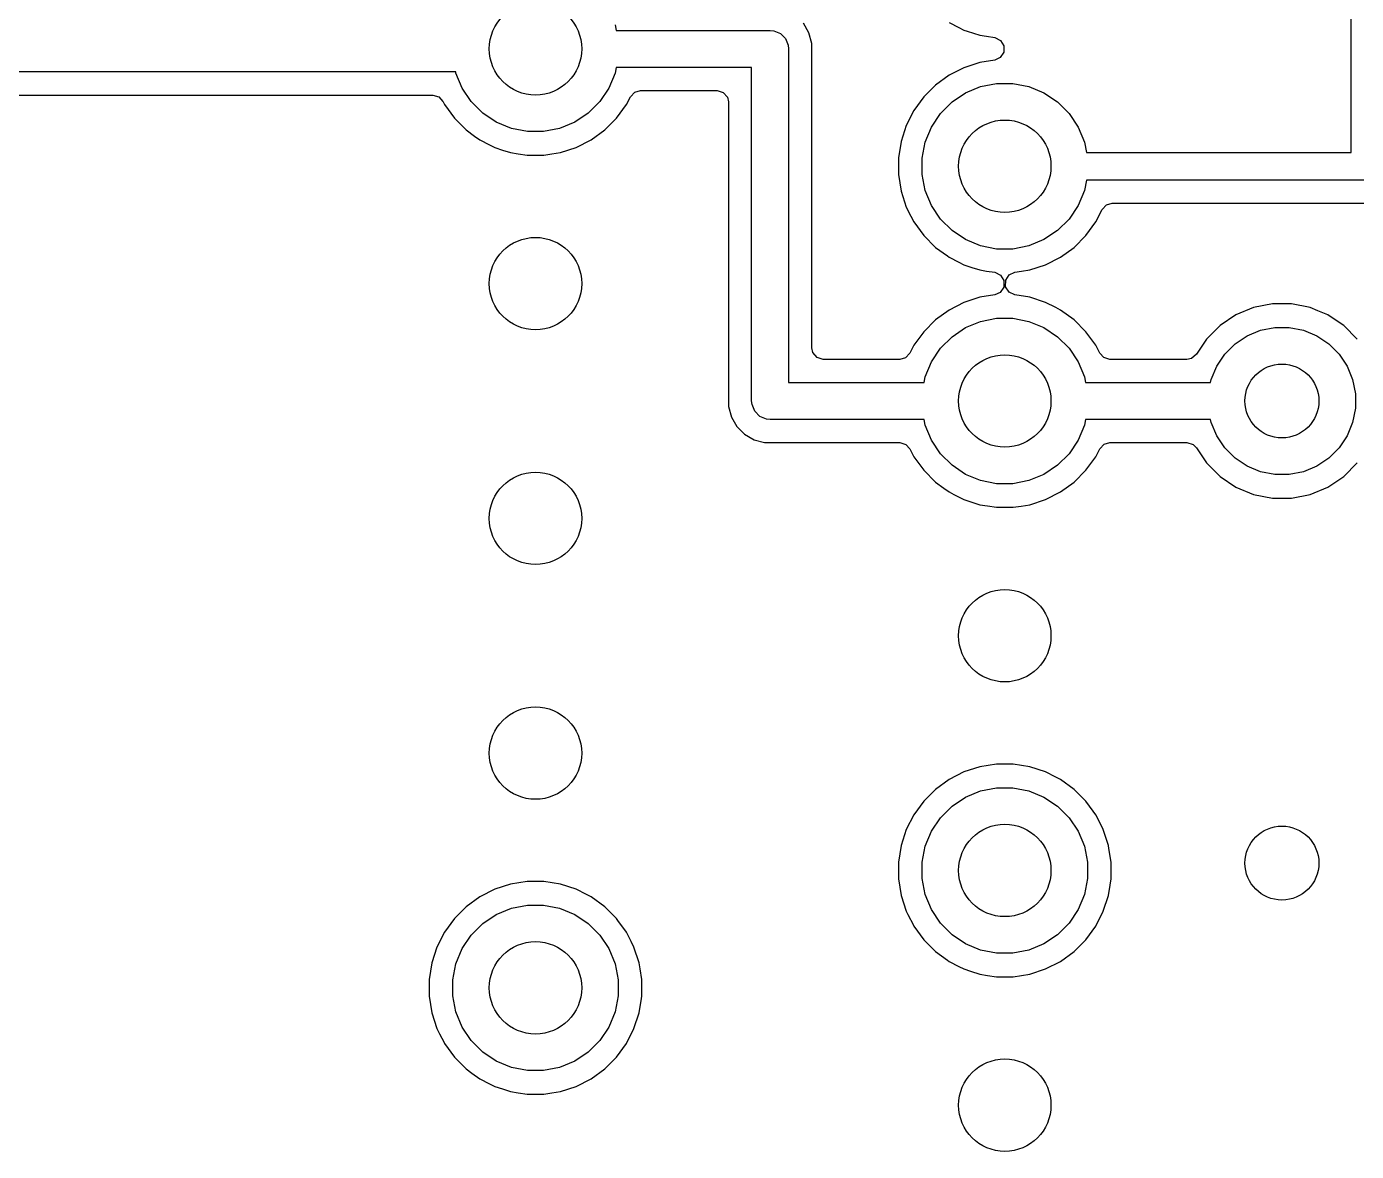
# Model space of a CAD drawing. Header units: millimetres. Extents: x 100.5 to 189.5, y -171.5 to -100.5.
# Drawn here: x 119.41 to 133.81, y -152.28 to -140.11 of the extents above; entities that cross this region are included whole.
import ezdxf

# ---------------------------------------------------------------- set-up
doc = ezdxf.new("R2010")
doc.units = ezdxf.units.MM
doc.layers.add('F.Cu', color=52, linetype='CONTINUOUS', true_color=0xb8bb26)

msp = doc.modelspace()

# ---------------------------------------------------------------- linework, layer by layer
at = {"layer": 'F.Cu', "linetype": 'CONTINUOUS'}
for p, q in [((133.75, -141.47), (133.75, -139.581908)), ((125.781246, -140.088744), (125.793431, -140.15)), ((125.793431, -140.15), (127.46, -140.15)), ((127.46, -140.15), (127.499018, -140.153843)), ((127.499018, -140.153843), (127.571114, -140.183706)), ((127.571114, -140.183706), (127.626294, -140.238886)), ((127.879799, -140.176114), (127.820489, -140.073387)), ((127.9105, -140.290691), (127.879799, -140.176114)), ((129.397006, -140.063996), (129.502484, -140.11774)), ((129.502484, -140.11774), (129.55836, -140.146211)), ((129.55836, -140.146211), (129.558363, -140.146212)), ((129.558363, -140.146212), (129.590994, -140.156814)), ((129.590994, -140.156814), (129.730591, -140.202171)), ((129.730591, -140.202171), (129.803639, -140.21374)), ((127.626294, -140.238886), (127.656157, -140.310982)), ((127.656157, -140.310982), (127.66, -140.35)), ((127.9105, -140.290693), (127.9105, -140.290691)), ((127.9105, -143.5855), (127.9105, -140.290693)), ((129.803639, -140.21374), (129.890678, -140.227527)), ((129.890678, -140.227527), (129.953813, -140.257456)), ((129.953813, -140.257456), (129.990744, -140.316768)), ((129.990744, -140.316768), (129.989746, -140.386631)), ((127.66, -140.35), (127.66, -143.96)), ((129.890678, -140.472473), (129.730589, -140.497829)), ((129.951136, -140.444863), (129.890678, -140.472473)), ((129.989746, -140.386631), (129.951136, -140.444863)), ((124.056515, -140.6), (117.83, -140.6)), ((124.058754, -140.611256), (124.056515, -140.6)), ((124.126271, -140.774257), (124.058754, -140.611256)), ((125.781246, -140.611256), (125.713729, -140.774257)), ((125.793431, -140.55), (125.781246, -140.611256)), ((127.26, -140.55), (125.793431, -140.55)), ((127.26, -144.16), (127.26, -140.55)), ((129.55836, -140.553788), (129.397002, -140.636006)), ((129.558363, -140.553787), (129.55836, -140.553788)), ((129.730589, -140.497829), (129.558363, -140.553787)), ((124.224291, -140.920954), (124.126271, -140.774257)), ((125.713729, -140.774257), (125.615709, -140.920954)), ((129.2505, -140.742445), (129.122445, -140.8705)), ((129.250505, -140.742441), (129.2505, -140.742445)), ((129.397002, -140.636006), (129.250505, -140.742441)), ((129.575743, -140.826271), (129.738744, -140.758754)), ((129.738744, -140.758754), (129.911785, -140.724334)), ((129.911785, -140.724334), (130.088215, -140.724334)), ((130.088215, -140.724334), (130.261256, -140.758754)), ((130.261256, -140.758754), (130.424257, -140.826271)), ((118.2045, -140.8505), (123.807793, -140.8505)), ((123.807793, -140.8505), (123.874832, -140.870185)), ((123.874832, -140.870185), (123.918277, -140.918204)), ((123.918277, -140.918204), (123.921485, -140.9245)), ((124.349046, -141.045709), (124.224291, -140.920954)), ((125.615709, -140.920954), (125.490954, -141.045709)), ((125.903996, -140.952994), (125.947198, -140.868204)), ((125.947198, -140.868204), (125.995173, -140.817409)), ((125.995173, -140.817409), (126.057683, -140.8005)), ((126.057683, -140.8005), (126.8855, -140.8005)), ((126.8855, -140.8005), (126.952539, -140.820185)), ((126.952539, -140.820185), (126.998294, -140.872989)), ((126.998294, -140.872989), (127.0095, -140.9245)), ((129.122441, -140.870505), (129.016006, -141.017002)), ((129.122445, -140.8705), (129.122441, -140.870505)), ((129.429046, -140.924291), (129.575743, -140.826271)), ((130.424257, -140.826271), (130.570954, -140.924291)), ((123.921485, -140.9245), (123.936006, -140.952997)), ((123.936006, -140.952997), (124.042441, -141.099494)), ((124.495743, -141.143729), (124.349046, -141.045709)), ((125.490954, -141.045709), (125.344257, -141.143729)), ((125.797553, -141.099501), (125.903996, -140.952994)), ((127.0095, -140.9245), (127.0095, -144.219309)), ((129.016006, -141.017002), (128.933788, -141.17836)), ((129.206271, -141.195743), (129.304291, -141.049046)), ((129.304291, -141.049046), (129.429046, -140.924291)), ((130.570954, -140.924291), (130.695709, -141.049046)), ((130.695709, -141.049046), (130.793729, -141.195743)), ((124.042441, -141.099494), (124.042445, -141.099499)), ((124.042445, -141.099499), (124.1705, -141.227554)), ((124.658744, -141.211246), (124.495743, -141.143729)), ((125.344257, -141.143729), (125.181256, -141.211246)), ((125.669501, -141.227553), (125.797553, -141.099501)), ((128.933787, -141.178363), (128.877829, -141.350589)), ((128.933788, -141.17836), (128.933787, -141.178363)), ((129.138754, -141.358744), (129.206271, -141.195743)), ((130.793729, -141.195743), (130.861246, -141.358744)), ((124.1705, -141.227554), (124.170505, -141.227558)), ((124.170505, -141.227558), (124.26034, -141.292826)), ((124.26034, -141.292826), (124.317006, -141.333996)), ((124.317006, -141.333996), (124.422484, -141.38774)), ((124.831785, -141.245666), (124.658744, -141.211246)), ((125.008215, -141.245666), (124.831785, -141.245666)), ((125.181256, -141.211246), (125.008215, -141.245666)), ((125.361639, -141.416211), (125.522994, -141.333996)), ((125.522994, -141.333996), (125.669501, -141.227553)), ((128.877829, -141.350589), (128.8495, -141.529448)), ((124.422484, -141.38774), (124.47836, -141.416211)), ((124.47836, -141.416211), (124.478363, -141.416212)), ((124.478363, -141.416212), (124.564476, -141.444191)), ((124.564476, -141.444191), (124.650591, -141.472171)), ((124.650591, -141.472171), (124.733429, -141.485291)), ((124.733429, -141.485291), (124.829449, -141.5005)), ((125.010551, -141.5005), (125.097259, -141.486765)), ((125.097259, -141.486765), (125.189409, -141.472171)), ((125.189409, -141.472171), (125.361639, -141.416211)), ((129.104334, -141.531785), (129.138754, -141.358744)), ((130.861246, -141.358744), (130.883376, -141.47)), ((130.883376, -141.47), (133.75, -141.47)), ((124.829449, -141.5005), (124.829454, -141.5005)), ((124.829454, -141.5005), (125.010551, -141.5005)), ((128.8495, -141.529448), (128.8495, -141.710551)), ((129.104334, -141.708215), (129.104334, -141.531785)), ((128.8495, -141.710551), (128.877829, -141.88941)), ((129.138754, -141.881256), (129.104334, -141.708215)), ((130.883376, -141.77), (130.861246, -141.881256)), ((133.9, -141.77), (130.883376, -141.77)), ((128.877829, -141.88941), (128.933787, -142.061636)), ((129.206271, -142.044257), (129.138754, -141.881256)), ((130.861246, -141.881256), (130.793729, -142.044257)), ((128.933787, -142.061636), (128.933788, -142.061639)), ((128.933788, -142.061639), (128.983337, -142.158882)), ((129.304291, -142.190954), (129.206271, -142.044257)), ((130.793729, -142.044257), (130.695709, -142.190954)), ((131.052675, -142.088205), (131.10065, -142.037409)), ((131.10065, -142.037409), (131.16316, -142.0205)), ((131.16316, -142.0205), (133.952725, -142.0205)), ((128.983337, -142.158882), (129.014425, -142.219896)), ((129.429046, -142.315709), (129.304291, -142.190954)), ((130.695709, -142.190954), (130.570954, -142.315709)), ((130.983996, -142.222994), (131.052675, -142.088205)), ((129.014425, -142.219896), (129.016006, -142.222997)), ((129.016006, -142.222997), (129.122441, -142.369494)), ((129.575743, -142.413729), (129.429046, -142.315709)), ((130.570954, -142.315709), (130.424257, -142.413729)), ((130.877553, -142.369501), (130.983996, -142.222994)), ((129.122441, -142.369494), (129.122445, -142.369499)), ((129.122445, -142.369499), (129.2505, -142.497554)), ((129.2505, -142.497554), (129.250505, -142.497558)), ((129.250505, -142.497558), (129.378287, -142.590396)), ((129.738744, -142.481246), (129.575743, -142.413729)), ((129.911785, -142.515666), (129.738744, -142.481246)), ((130.261256, -142.481246), (130.088215, -142.515666)), ((130.424257, -142.413729), (130.261256, -142.481246)), ((130.602994, -142.603996), (130.749501, -142.497553)), ((130.749501, -142.497553), (130.877553, -142.369501)), ((129.378287, -142.590396), (129.397006, -142.603996)), ((129.397006, -142.603996), (129.502484, -142.65774)), ((130.088215, -142.515666), (129.911785, -142.515666)), ((130.441639, -142.686211), (130.602994, -142.603996)), ((129.502484, -142.65774), (129.55836, -142.686211)), ((129.55836, -142.686211), (129.558363, -142.686212)), ((129.558363, -142.686212), (129.644476, -142.714191)), ((129.644476, -142.714191), (129.730591, -142.742171)), ((129.730591, -142.742171), (129.803639, -142.75374)), ((129.803639, -142.75374), (129.890678, -142.767527)), ((129.890678, -142.767527), (129.953813, -142.797456)), ((130.048863, -142.795137), (130.109321, -142.767527)), ((130.109321, -142.767527), (130.179425, -142.756422)), ((130.179425, -142.756422), (130.269409, -142.742171)), ((130.269409, -142.742171), (130.441639, -142.686211)), ((129.989746, -142.926631), (129.951136, -142.984863)), ((129.953813, -142.797456), (129.990744, -142.856768)), ((129.990744, -142.856768), (129.989746, -142.926631)), ((130.009255, -142.923232), (130.010253, -142.85337)), ((130.046186, -142.982544), (130.009255, -142.923232)), ((130.010253, -142.85337), (130.048863, -142.795137)), ((129.730589, -143.037829), (129.558363, -143.093787)), ((129.890678, -143.012473), (129.730589, -143.037829)), ((129.951136, -142.984863), (129.890678, -143.012473)), ((130.109321, -143.012473), (130.046186, -142.982544)), ((130.26941, -143.037829), (130.109321, -143.012473)), ((130.441636, -143.093787), (130.26941, -143.037829)), ((129.397002, -143.176006), (129.250505, -143.282441)), ((129.55836, -143.093788), (129.397002, -143.176006)), ((129.558363, -143.093787), (129.55836, -143.093788)), ((130.441639, -143.093788), (130.441636, -143.093787)), ((130.5513, -143.149664), (130.441639, -143.093788)), ((130.602994, -143.176004), (130.5513, -143.149664)), ((130.602996, -143.176005), (130.602994, -143.176004)), ((130.602997, -143.176006), (130.602996, -143.176005)), ((130.749494, -143.282441), (130.602997, -143.176006)), ((132.693579, -143.14987), (132.502403, -143.229058)), ((132.693587, -143.149868), (132.693579, -143.14987)), ((132.89653, -143.1095), (132.693587, -143.149868)), ((132.896535, -143.1095), (132.89653, -143.1095)), ((133.103465, -143.1095), (132.896535, -143.1095)), ((133.103469, -143.1095), (133.103465, -143.1095)), ((133.306412, -143.149868), (133.103469, -143.1095)), ((133.30642, -143.14987), (133.306412, -143.149868)), ((133.389077, -143.184108), (133.30642, -143.14987)), ((133.497598, -143.229059), (133.389077, -143.184108)), ((129.2505, -143.282445), (129.122445, -143.4105)), ((129.250505, -143.282441), (129.2505, -143.282445)), ((129.429046, -143.464291), (129.575743, -143.366271)), ((129.575743, -143.366271), (129.738744, -143.298754)), ((129.738744, -143.298754), (129.911785, -143.264334)), ((129.911785, -143.264334), (130.088215, -143.264334)), ((130.088215, -143.264334), (130.261256, -143.298754)), ((130.261256, -143.298754), (130.424257, -143.366271)), ((130.424257, -143.366271), (130.570954, -143.464291)), ((130.749499, -143.282445), (130.749494, -143.282441)), ((130.877554, -143.4105), (130.749499, -143.282445)), ((132.330342, -143.344024), (132.184022, -143.490344)), ((132.502403, -143.229058), (132.330342, -143.344024)), ((132.767772, -143.394448), (132.921586, -143.363852)), ((132.921586, -143.363852), (133.078414, -143.363852)), ((133.078414, -143.363852), (133.232228, -143.394448)), ((133.57749, -143.282441), (133.497598, -143.229059)), ((133.669657, -143.344024), (133.57749, -143.282441)), ((133.815975, -143.490342), (133.669657, -143.344024)), ((129.122441, -143.410505), (129.016006, -143.557001)), ((129.122445, -143.4105), (129.122441, -143.410505)), ((129.304291, -143.589046), (129.429046, -143.464291)), ((130.570954, -143.464291), (130.695709, -143.589046)), ((130.877558, -143.410505), (130.877554, -143.4105)), ((130.983993, -143.557001), (130.877558, -143.410505)), ((132.184022, -143.490344), (132.074411, -143.654391)), ((132.492485, -143.541592), (132.622883, -143.454463)), ((132.622883, -143.454463), (132.767772, -143.394448)), ((133.232228, -143.394448), (133.377117, -143.454463)), ((133.377117, -143.454463), (133.507515, -143.541592)), ((127.921706, -143.637011), (127.9105, -143.5855)), ((127.967461, -143.689815), (127.921706, -143.637011)), ((128.972802, -143.641795), (128.924827, -143.692591)), ((128.97524, -143.637011), (128.972802, -143.641795)), ((128.990779, -143.606512), (128.97524, -143.637011)), ((129.016006, -143.557001), (128.990779, -143.606512)), ((129.206271, -143.735743), (129.304291, -143.589046)), ((130.695709, -143.589046), (130.793729, -143.735743)), ((130.983994, -143.557003), (130.983993, -143.557001)), ((130.983996, -143.557006), (130.983994, -143.557003)), ((131.027198, -143.641795), (130.983996, -143.557006)), ((131.070644, -143.689815), (131.027198, -143.641795)), ((132.074411, -143.654391), (132.020799, -143.699196)), ((132.294463, -143.782883), (132.381592, -143.652485)), ((132.381592, -143.652485), (132.492485, -143.541592)), ((133.507515, -143.541592), (133.618408, -143.652485)), ((133.618408, -143.652485), (133.705537, -143.782883)), ((128.0345, -143.7095), (127.967461, -143.689815)), ((128.862317, -143.7095), (128.0345, -143.7095)), ((128.924827, -143.692591), (128.862317, -143.7095)), ((129.138754, -143.898744), (129.206271, -143.735743)), ((130.793729, -143.735743), (130.861246, -143.898744)), ((131.137683, -143.7095), (131.070644, -143.689815)), ((131.971309, -143.7095), (131.137683, -143.7095)), ((132.020799, -143.699196), (131.971309, -143.7095)), ((132.234448, -143.927772), (132.294463, -143.782883)), ((133.705537, -143.782883), (133.765552, -143.927772)), ((129.126569, -143.96), (129.138754, -143.898744)), ((130.861246, -143.898744), (130.873431, -143.96)), ((132.228037, -143.96), (132.234448, -143.927772)), ((133.765552, -143.927772), (133.796148, -144.081586)), ((127.66, -143.96), (129.126569, -143.96)), ((130.873431, -143.96), (132.228037, -143.96)), ((133.796148, -144.081586), (133.796148, -144.238414)), ((127.0095, -144.219309), (127.040201, -144.333886)), ((127.263843, -144.199018), (127.26, -144.16)), ((127.293706, -144.271114), (127.263843, -144.199018)), ((127.040201, -144.333886), (127.099511, -144.436613)), ((127.348886, -144.326294), (127.293706, -144.271114)), ((127.420982, -144.356157), (127.348886, -144.326294)), ((127.46, -144.36), (127.420982, -144.356157)), ((129.126569, -144.36), (127.46, -144.36)), ((129.138754, -144.421256), (129.126569, -144.36)), ((130.873431, -144.36), (130.861246, -144.421256)), ((132.228037, -144.36), (130.873431, -144.36)), ((132.234448, -144.392228), (132.228037, -144.36)), ((133.796148, -144.238414), (133.765552, -144.392228)), ((127.099511, -144.436613), (127.183387, -144.520489)), ((127.183387, -144.520489), (127.286114, -144.579799)), ((129.206271, -144.584257), (129.138754, -144.421256)), ((130.861246, -144.421256), (130.793729, -144.584257)), ((132.294463, -144.537117), (132.234448, -144.392228)), ((133.765552, -144.392228), (133.705537, -144.537117)), ((127.286114, -144.579799), (127.400691, -144.6105)), ((127.400691, -144.6105), (127.519309, -144.6105)), ((127.519309, -144.6105), (128.862317, -144.6105)), ((128.862317, -144.6105), (128.929356, -144.630185)), ((128.929356, -144.630185), (128.972801, -144.678204)), ((129.304291, -144.730954), (129.206271, -144.584257)), ((130.793729, -144.584257), (130.695709, -144.730954)), ((131.027198, -144.678204), (131.075173, -144.627409)), ((131.075173, -144.627409), (131.137683, -144.6105)), ((131.137683, -144.6105), (131.971309, -144.6105)), ((131.971309, -144.6105), (132.038348, -144.630185)), ((132.038348, -144.630185), (132.074411, -144.665609)), ((132.074411, -144.665609), (132.184022, -144.829655)), ((132.381592, -144.667515), (132.294463, -144.537117)), ((133.705537, -144.537117), (133.618408, -144.667515)), ((128.972801, -144.678204), (128.995391, -144.722539)), ((128.995391, -144.722539), (129.016006, -144.762998)), ((129.016006, -144.762998), (129.122441, -144.909494)), ((129.429046, -144.855709), (129.304291, -144.730954)), ((130.695709, -144.730954), (130.570954, -144.855709)), ((130.877553, -144.909501), (130.983996, -144.762994)), ((130.983996, -144.762994), (131.027198, -144.678204)), ((132.492485, -144.778408), (132.381592, -144.667515)), ((132.622883, -144.865537), (132.492485, -144.778408)), ((133.507515, -144.778408), (133.377117, -144.865537)), ((133.618408, -144.667515), (133.507515, -144.778408)), ((129.122441, -144.909494), (129.122445, -144.909499)), ((129.122445, -144.909499), (129.2505, -145.037554)), ((129.575743, -144.953729), (129.429046, -144.855709)), ((130.570954, -144.855709), (130.424257, -144.953729)), ((130.749501, -145.037553), (130.877553, -144.909501)), ((132.184022, -144.829655), (132.330342, -144.975975)), ((132.767772, -144.925552), (132.622883, -144.865537)), ((132.921586, -144.956148), (132.767772, -144.925552)), ((133.232228, -144.925552), (133.078414, -144.956148)), ((133.377117, -144.865537), (133.232228, -144.925552)), ((133.669655, -144.975977), (133.815977, -144.829655)), ((129.2505, -145.037554), (129.250505, -145.037558)), ((129.250505, -145.037558), (129.341225, -145.103469)), ((129.738744, -145.021246), (129.575743, -144.953729)), ((129.911785, -145.055666), (129.738744, -145.021246)), ((130.088215, -145.055666), (129.911785, -145.055666)), ((130.261256, -145.021246), (130.088215, -145.055666)), ((130.424257, -144.953729), (130.261256, -145.021246)), ((130.602994, -145.143996), (130.749501, -145.037553)), ((132.330342, -144.975975), (132.330345, -144.975977)), ((132.330345, -144.975977), (132.502402, -145.090941)), ((132.502402, -145.090941), (132.69358, -145.17013)), ((133.078414, -144.956148), (132.921586, -144.956148)), ((133.30642, -145.17013), (133.497598, -145.090941)), ((133.497598, -145.090941), (133.669655, -144.975977)), ((129.341225, -145.103469), (129.397006, -145.143996)), ((129.397006, -145.143996), (129.448299, -145.170131)), ((129.448299, -145.170131), (129.55836, -145.226211)), ((129.55836, -145.226211), (129.558363, -145.226212)), ((129.558363, -145.226212), (129.644476, -145.254191)), ((130.269409, -145.282171), (130.441639, -145.226211)), ((130.441639, -145.226211), (130.602994, -145.143996)), ((132.69358, -145.17013), (132.89653, -145.210499)), ((132.89653, -145.210499), (132.896534, -145.2105)), ((132.896534, -145.2105), (132.896535, -145.2105)), ((132.896535, -145.2105), (133.103466, -145.2105)), ((133.103466, -145.2105), (133.103467, -145.210499)), ((133.103467, -145.210499), (133.30642, -145.17013)), ((129.644476, -145.254191), (129.730591, -145.282171)), ((129.730591, -145.282171), (129.813429, -145.295291)), ((129.813429, -145.295291), (129.909449, -145.3105)), ((129.909449, -145.3105), (129.909454, -145.3105)), ((129.909454, -145.3105), (130.090551, -145.3105)), ((130.090551, -145.3105), (130.177259, -145.296765)), ((130.177259, -145.296765), (130.269409, -145.282171)), ((129.730589, -148.117829), (129.558363, -148.173787)), ((129.909449, -148.0895), (129.730589, -148.117829)), ((129.909454, -148.0895), (129.909449, -148.0895)), ((130.090546, -148.0895), (129.909454, -148.0895)), ((130.090551, -148.0895), (130.090546, -148.0895)), ((130.26941, -148.117829), (130.090551, -148.0895)), ((130.441636, -148.173787), (130.26941, -148.117829)), ((129.397002, -148.256006), (129.250505, -148.362441)), ((129.55836, -148.173788), (129.397002, -148.256006)), ((129.558363, -148.173787), (129.55836, -148.173788)), ((130.441639, -148.173788), (130.441636, -148.173787)), ((130.5513, -148.229664), (130.441639, -148.173788)), ((130.602994, -148.256004), (130.5513, -148.229664)), ((130.602996, -148.256005), (130.602994, -148.256004)), ((130.602997, -148.256006), (130.602996, -148.256005)), ((130.749494, -148.362441), (130.602997, -148.256006)), ((129.2505, -148.362445), (129.122445, -148.4905)), ((129.250505, -148.362441), (129.2505, -148.362445)), ((129.575743, -148.446271), (129.738744, -148.378754)), ((129.738744, -148.378754), (129.911785, -148.344334)), ((129.911785, -148.344334), (130.088215, -148.344334)), ((130.088215, -148.344334), (130.261256, -148.378754)), ((130.261256, -148.378754), (130.424257, -148.446271)), ((130.749499, -148.362445), (130.749494, -148.362441)), ((130.877554, -148.4905), (130.749499, -148.362445)), ((129.122441, -148.490505), (129.016006, -148.637002)), ((129.122445, -148.4905), (129.122441, -148.490505)), ((129.304291, -148.669046), (129.429046, -148.544291)), ((129.429046, -148.544291), (129.575743, -148.446271)), ((130.424257, -148.446271), (130.570954, -148.544291)), ((130.570954, -148.544291), (130.695709, -148.669046)), ((130.877558, -148.490505), (130.877554, -148.4905)), ((130.954932, -148.597003), (130.877558, -148.490505)), ((129.016006, -148.637002), (128.933788, -148.79836)), ((129.206271, -148.815743), (129.304291, -148.669046)), ((130.695709, -148.669046), (130.793729, -148.815743)), ((130.983996, -148.637006), (130.954932, -148.597003)), ((131.031285, -148.729815), (130.983996, -148.637006)), ((128.933787, -148.798363), (128.877829, -148.970589)), ((128.933788, -148.79836), (128.933787, -148.798363)), ((129.138754, -148.978744), (129.206271, -148.815743)), ((130.793729, -148.815743), (130.861246, -148.978744)), ((131.066211, -148.79836), (131.031285, -148.729815)), ((131.066211, -148.798361), (131.066211, -148.79836)), ((131.122171, -148.970591), (131.066211, -148.798361)), ((128.877829, -148.970589), (128.8495, -149.149448)), ((129.104334, -149.151785), (129.138754, -148.978744)), ((130.861246, -148.978744), (130.895666, -149.151785)), ((131.127378, -149.003469), (131.122171, -148.970591)), ((131.1505, -149.149448), (131.127378, -149.003469)), ((128.8495, -149.149448), (128.8495, -149.330551)), ((129.104334, -149.328215), (129.104334, -149.151785)), ((130.895666, -149.151785), (130.895666, -149.328215)), ((131.1505, -149.330551), (131.1505, -149.149448)), ((124.650589, -149.387829), (124.478363, -149.443787)), ((124.829449, -149.3595), (124.650589, -149.387829)), ((124.829454, -149.3595), (124.829449, -149.3595)), ((125.010546, -149.3595), (124.829454, -149.3595)), ((125.010551, -149.3595), (125.010546, -149.3595)), ((125.18941, -149.387829), (125.010551, -149.3595)), ((125.361636, -149.443787), (125.18941, -149.387829)), ((128.8495, -149.330551), (128.877829, -149.50941)), ((129.138754, -149.501256), (129.104334, -149.328215)), ((130.895666, -149.328215), (130.861246, -149.501256)), ((131.122171, -149.509409), (131.13988, -149.397598)), ((131.13988, -149.397598), (131.1505, -149.330551)), ((124.317002, -149.526006), (124.170505, -149.632441)), ((124.47836, -149.443788), (124.317002, -149.526006)), ((124.478363, -149.443787), (124.47836, -149.443788)), ((125.361639, -149.443788), (125.361636, -149.443787)), ((125.4713, -149.499664), (125.361639, -149.443788)), ((125.522994, -149.526004), (125.4713, -149.499664)), ((125.522996, -149.526005), (125.522994, -149.526004)), ((125.522997, -149.526006), (125.522996, -149.526005)), ((125.669494, -149.632441), (125.522997, -149.526006)), ((128.877829, -149.50941), (128.933787, -149.681636)), ((129.206271, -149.664257), (129.138754, -149.501256)), ((130.861246, -149.501256), (130.793729, -149.664257)), ((131.066211, -149.681639), (131.122171, -149.509409)), ((124.1705, -149.632445), (124.042445, -149.7605)), ((124.170505, -149.632441), (124.1705, -149.632445)), ((124.495743, -149.716271), (124.658744, -149.648754)), ((124.658744, -149.648754), (124.831785, -149.614334)), ((124.831785, -149.614334), (125.008215, -149.614334)), ((125.008215, -149.614334), (125.181256, -149.648754)), ((125.181256, -149.648754), (125.344257, -149.716271)), ((125.669499, -149.632445), (125.669494, -149.632441)), ((125.797554, -149.7605), (125.669499, -149.632445)), ((128.933787, -149.681636), (128.933788, -149.681639)), ((128.933788, -149.681639), (128.951285, -149.715977)), ((129.304291, -149.810954), (129.206271, -149.664257)), ((130.793729, -149.664257), (130.695709, -149.810954)), ((130.983996, -149.842994), (131.066211, -149.681639)), ((124.042441, -149.760505), (123.936006, -149.907002)), ((124.042445, -149.7605), (124.042441, -149.760505)), ((124.224291, -149.939046), (124.349046, -149.814291)), ((124.349046, -149.814291), (124.495743, -149.716271)), ((125.344257, -149.716271), (125.490954, -149.814291)), ((125.490954, -149.814291), (125.615709, -149.939046)), ((125.797558, -149.760505), (125.797554, -149.7605)), ((125.811856, -149.780185), (125.797558, -149.760505)), ((125.903996, -149.907006), (125.811856, -149.780185)), ((128.951285, -149.715977), (129.010906, -149.832989)), ((129.010906, -149.832989), (129.016006, -149.842997)), ((129.016006, -149.842997), (129.122441, -149.989494)), ((129.429046, -149.935709), (129.304291, -149.810954)), ((130.695709, -149.810954), (130.570954, -149.935709)), ((130.877553, -149.989501), (130.983996, -149.842994)), ((123.936006, -149.907002), (123.853788, -150.06836)), ((124.126271, -150.085743), (124.224291, -149.939046)), ((125.615709, -149.939046), (125.713729, -150.085743)), ((125.955174, -150.007448), (125.903996, -149.907006)), ((129.122441, -149.989494), (129.122445, -149.989499)), ((129.122445, -149.989499), (129.2505, -150.117554)), ((129.575743, -150.033729), (129.429046, -149.935709)), ((130.570954, -149.935709), (130.424257, -150.033729)), ((130.749501, -150.117553), (130.877553, -149.989501)), ((123.853787, -150.068363), (123.797829, -150.240589)), ((123.853788, -150.06836), (123.853787, -150.068363)), ((124.058754, -150.248744), (124.126271, -150.085743)), ((125.713729, -150.085743), (125.781246, -150.248744)), ((125.986211, -150.06836), (125.955174, -150.007448)), ((125.986211, -150.068361), (125.986211, -150.06836)), ((126.042171, -150.240591), (125.986211, -150.068361)), ((129.2505, -150.117554), (129.250505, -150.117558)), ((129.250505, -150.117558), (129.378287, -150.210396)), ((129.738744, -150.101246), (129.575743, -150.033729)), ((129.911785, -150.135666), (129.738744, -150.101246)), ((130.261256, -150.101246), (130.088215, -150.135666)), ((130.424257, -150.033729), (130.261256, -150.101246)), ((130.602994, -150.223996), (130.749501, -150.117553)), ((123.797829, -150.240589), (123.7695, -150.419448)), ((124.024334, -150.421785), (124.058754, -150.248744)), ((125.781246, -150.248744), (125.815666, -150.421785)), ((126.052564, -150.306211), (126.042171, -150.240591)), ((129.378287, -150.210396), (129.397006, -150.223996)), ((129.397006, -150.223996), (129.502484, -150.27774)), ((129.502484, -150.27774), (129.55836, -150.306211)), ((130.088215, -150.135666), (129.911785, -150.135666)), ((130.441639, -150.306211), (130.602994, -150.223996)), ((123.7695, -150.419448), (123.7695, -150.600551)), ((124.024334, -150.598215), (124.024334, -150.421785)), ((125.815666, -150.421785), (125.815666, -150.598215)), ((126.0705, -150.419448), (126.052564, -150.306211)), ((126.0705, -150.600551), (126.0705, -150.419448)), ((129.55836, -150.306211), (129.558363, -150.306212)), ((129.558363, -150.306212), (129.629118, -150.329201)), ((129.629118, -150.329201), (129.730591, -150.362171)), ((129.730591, -150.362171), (129.813429, -150.375291)), ((129.813429, -150.375291), (129.909449, -150.3905)), ((129.909449, -150.3905), (129.909454, -150.3905)), ((129.909454, -150.3905), (130.090551, -150.3905)), ((130.090551, -150.3905), (130.180435, -150.376263)), ((130.180435, -150.376263), (130.269409, -150.362171)), ((130.269409, -150.362171), (130.441639, -150.306211)), ((123.7695, -150.600551), (123.797829, -150.77941)), ((124.058754, -150.771256), (124.024334, -150.598215)), ((125.815666, -150.598215), (125.781246, -150.771256)), ((126.042171, -150.779409), (126.066548, -150.6255)), ((126.066548, -150.6255), (126.0705, -150.600551)), ((123.797829, -150.77941), (123.853787, -150.951636)), ((124.126271, -150.934257), (124.058754, -150.771256)), ((125.781246, -150.771256), (125.713729, -150.934257)), ((125.986211, -150.951639), (126.042171, -150.779409)), ((123.853787, -150.951636), (123.853788, -150.951639)), ((123.853788, -150.951639), (123.88159, -151.006202)), ((124.224291, -151.080954), (124.126271, -150.934257)), ((125.713729, -150.934257), (125.615709, -151.080954)), ((125.903996, -151.112994), (125.986211, -150.951639)), ((123.88159, -151.006202), (123.931149, -151.103466)), ((123.931149, -151.103466), (123.936006, -151.112997)), ((123.936006, -151.112997), (124.042441, -151.259494)), ((124.349046, -151.205709), (124.224291, -151.080954)), ((125.615709, -151.080954), (125.490954, -151.205709)), ((125.797553, -151.259501), (125.903996, -151.112994)), ((124.042441, -151.259494), (124.042445, -151.259499)), ((124.042445, -151.259499), (124.1705, -151.387554)), ((124.495743, -151.303729), (124.349046, -151.205709)), ((125.490954, -151.205709), (125.344257, -151.303729)), ((125.669501, -151.387553), (125.797553, -151.259501)), ((124.1705, -151.387554), (124.170505, -151.387558)), ((124.170505, -151.387558), (124.231393, -151.431795)), ((124.658744, -151.371246), (124.495743, -151.303729)), ((124.831785, -151.405666), (124.658744, -151.371246)), ((125.008215, -151.405666), (124.831785, -151.405666)), ((125.181256, -151.371246), (125.008215, -151.405666)), ((125.344257, -151.303729), (125.181256, -151.371246)), ((125.522994, -151.493996), (125.669501, -151.387553)), ((124.231393, -151.431795), (124.317006, -151.493996)), ((124.317006, -151.493996), (124.422484, -151.54774)), ((124.422484, -151.54774), (124.47836, -151.576211)), ((125.361639, -151.576211), (125.522994, -151.493996)), ((124.47836, -151.576211), (124.478363, -151.576212)), ((124.478363, -151.576212), (124.564476, -151.604191)), ((124.564476, -151.604191), (124.650591, -151.632171)), ((124.650591, -151.632171), (124.733429, -151.645291)), ((124.733429, -151.645291), (124.829449, -151.6605)), ((124.829449, -151.6605), (124.829454, -151.6605)), ((124.829454, -151.6605), (125.010551, -151.6605)), ((125.010551, -151.6605), (125.097259, -151.646765)), ((125.097259, -151.646765), (125.189409, -151.632171)), ((125.189409, -151.632171), (125.361639, -151.576211))]:
    msp.add_line(p, q, dxfattribs=at)
at = {"layer": 'F.Cu'}
for centre, radius in [((124.92, -140.35), 0.5), ((124.92, -140.35), 0.5), ((130, -141.62), 0.5), ((130, -141.62), 0.5), ((124.92, -142.89), 0.5), ((124.92, -142.89), 0.5), ((130, -144.16), 0.5), ((130, -144.16), 0.5), ((133, -144.16), 0.4), ((133, -144.16), 0.4), ((124.92, -145.43), 0.5), ((124.92, -145.43), 0.5), ((130, -146.7), 0.5), ((130, -146.7), 0.5), ((124.92, -147.97), 0.5), ((124.92, -147.97), 0.5), ((130, -149.24), 0.5), ((130, -149.24), 0.5), ((133, -149.16), 0.4), ((133, -149.16), 0.4), ((124.92, -150.51), 0.5), ((124.92, -150.51), 0.5), ((130, -151.78), 0.5), ((130, -151.78), 0.5)]:
    msp.add_circle(centre, radius, dxfattribs=at)

doc.saveas('drawing.dxf')
